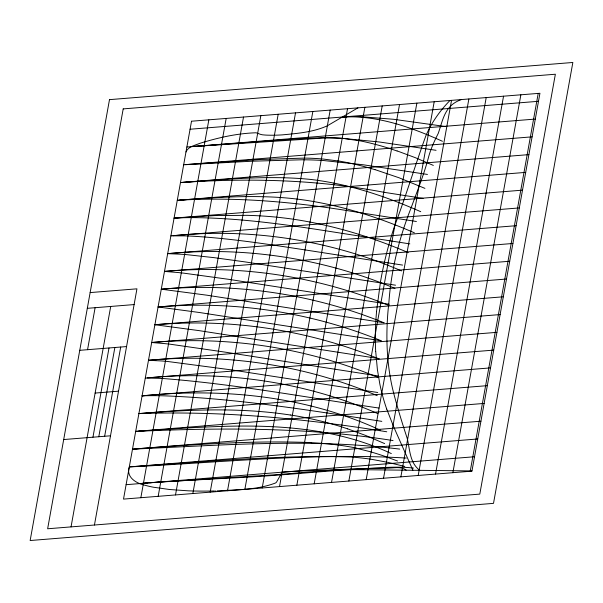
<?xml version="1.0" encoding="UTF-8"?>
<svg xmlns="http://www.w3.org/2000/svg" width="603" height="603" viewBox="0 0 603 603"><rect width="100%" height="100%" fill="white"/><g stroke="black" fill="none" stroke-linecap="round" stroke-linejoin="round"><path stroke-width="0.9" d="M376.543 311.344L380.478 281.835A781.661 489.794 -15.1 0 1 394.603 225.959C405.864 196.209 415.022 165.719 425.846 135.848C431.514 122.628 439.934 110.733 449.974 100.49M129.215 467.4C126.004 477.259 136.444 483.425 144.577 485.136A96.043 60.179 -15.1 0 0 153.494 487.224L169.549 489.508L188.324 490.827A263.006 164.8 -15.1 0 0 195.591 491.038A307.266 192.53 -15.1 0 0 212.784 490.993L213.07 490.993M87.556 349.695L95.108 307.703M71.041 526.894L110.711 306.452M92.952 437.198L109.007 347.976M98.802 436.73L114.856 347.501M104.651 436.263L120.706 347.034M94.445 525.017L136.949 288.829L90.141 292.583M140.846 497.716L208.849 119.824M158.174 496.322L226.178 118.437M175.511 494.935L243.514 117.042M192.847 493.54L260.85 115.655M210.183 492.154L278.187 114.261M227.519 490.759L295.523 112.874M244.856 489.372L312.851 111.48M262.184 487.985L330.188 110.093M279.521 486.591L347.524 108.706M296.857 485.204L364.86 107.311M314.193 483.81L382.196 105.924M331.529 482.423L399.533 104.53M348.858 481.028L416.861 103.143M366.194 479.641L434.198 101.749M383.531 478.247L451.534 100.362M400.867 476.86L468.87 98.975M418.203 475.473L486.206 97.58M435.539 474.079L503.543 96.194M452.868 472.692L520.871 94.799M470.204 471.297L538.208 93.412M185.973 151.971C188.098 146.582 194.875 145.429 199.676 143.393C217.984 137.725 236.851 133.376 256.064 132.773L259.569 134.024A15.279 9.573 -15.1 0 0 262.614 134.823L264.981 135.027A55.476 34.763 -15.1 0 0 267.385 135.155L270.739 135.23A112.904 70.747 -15.1 0 0 282.091 134.891C297.369 133.459 313.236 132.2 327.369 125.778L357.926 107.869M461.355 99.578C444.69 105.367 443.137 119.356 438.23 133.436C434.198 141.426 430.421 149.582 428.251 158.303C423.698 175.202 417.11 191.437 411.11 207.854C398.915 238.735 391 270.641 388.799 303.791A429.404 269.066 -15.1 0 0 388.068 310.417C385.588 338.788 386.817 367.717 394.234 395.312C398.078 409.701 402.465 423.932 407.115 438.072C409.987 449.227 409.475 462.652 419.711 470.287M147.652 482.943L139.971 483.583L158.499 482.023L227.527 478.194C269.413 476.347 311.156 472.224 352.981 469.353C373.167 468.644 393.473 465.735 413.522 468.071M190.066 129.238L538.502 101.296M186.87 147.011L535.298 119.07M191.573 146.635L294.596 138.946L324.746 137.537A137.461 86.139 -15.1 0 1 343.831 138.486L379.475 142.007L436.059 150.305M532.102 136.843L183.674 164.785L252.657 161.182L302.035 159.787A259.916 162.863 -15.1 0 1 323.268 160.504L363.081 164.755L427.444 174.44M185.837 164.611L259.365 159.531L304.47 158.092A186.478 116.846 -15.1 0 1 317.231 158.574A166.677 104.44 -15.1 0 1 323.54 159.086L338.117 160.978M528.906 154.617L180.47 182.558C248.353 177.9 316.763 179.415 383.742 192.259L423.133 198.387M182.641 182.385C225.424 179.483 268.516 175.066 311.336 179.506C349.288 184.066 385.86 196.405 420.736 211.691M525.703 172.383L177.274 200.332L185.912 199.834A296.329 185.679 -15.1 0 1 196.661 199.442C251.707 197.709 306.618 203.603 360.82 212.844L416.409 221.497M409.814 243.891L335.946 232.389C288.754 224.934 241.268 218.015 193.39 217.623A236.775 148.361 -15.1 0 0 174.071 218.113L215.113 215.573L247.2 215.331A312.173 195.613 -15.1 0 1 297.648 219.884C335.72 225.997 372.842 237.431 408.246 252.619M174.079 218.105L522.507 190.156M519.311 207.929L170.875 235.871L183.711 235.863A202.744 127.037 -15.1 0 1 190.073 236.067C230.06 238.17 269.654 244.494 309.188 250.546L402.585 265.094M516.108 225.703L167.679 253.644L180.418 254.195A230.06 144.155 -15.1 0 1 186.734 254.654L213.952 257.639L245.217 261.921L395.545 285.196M389.214 304.281L229.253 279.408L183.41 273.106A319.371 200.121 -15.1 0 0 177.131 272.45L164.483 271.418L512.912 243.476M384.013 322.733L207.183 295.229L161.28 289.191L509.716 261.25M87.307 308.329L134.115 304.575M158.084 306.965C233.776 300.46 310.929 312.068 381.277 340.793L199.797 312.558L158.084 306.965L506.512 279.023M379.091 358.627L198.689 330.565L154.888 324.738L503.317 296.797M377.862 375.895L224.715 352.077L170.604 344.268A267.657 167.717 -15.1 0 0 164.333 343.574L151.685 342.512L500.121 314.57M79.754 350.32L126.555 346.567M377.779 392.508L232.163 370.001L167.513 361.468A210.929 132.17 -15.1 0 0 161.212 360.941L148.489 360.285L496.917 332.343M148.489 360.285C226.14 353.034 305.404 365.184 377.207 395.658M493.721 350.117L145.293 378.058L158.084 378.292A206.618 129.464 -15.1 0 1 164.423 378.616C236.414 384.262 307.538 397.611 378.91 408.043M95.131 393.058L118.527 391.181M381.812 421.361C308.698 410.085 235.396 398.221 161.34 395.741A269.119 168.629 -15.1 0 0 142.089 395.839C222.695 387.661 306.075 395.915 380.237 430.105M142.089 395.832L490.525 367.89M386.764 431.786C304.914 418.52 221.866 410.673 138.894 413.605C189.221 409.565 240.175 407.319 290.284 415.015M138.894 413.605L487.33 385.656M484.126 403.43L135.698 431.371C221.474 427.58 308.005 427.143 393.05 440.559M138.494 431.16C222.726 425.793 312.475 416.522 391.324 453.584M63.699 439.549L110.5 435.796M480.93 421.203L132.494 449.145C221.422 445.233 311.012 438.132 399.714 449.107M134.665 448.971C193.292 444.554 252.129 440.296 310.952 442.587M477.734 438.976L129.298 466.918C221.527 462.493 313.929 452.536 406.301 458.061M126.102 484.691L474.531 456.75M179.438 200.151C222.025 196.97 265.139 193.857 307.553 200.528C344.419 206.354 380.184 217.977 414.374 232.796M173.046 235.698C250.66 227.753 329.909 240.024 401.538 270.913M164.483 271.418C240.635 264.544 318.286 276.43 388.988 305.533M161.28 289.191C236.806 282.649 313.786 294.204 383.998 322.793M154.888 324.738C230.919 318.188 308.427 329.939 379.031 358.943M151.685 342.512C228.356 335.72 306.535 347.735 377.614 377.274M133.632 466.571C205.985 461.808 278.503 454.722 351.059 457.036A208.193 130.459 -15.1 0 1 371.998 459.396L387.94 462.365L404.794 466.451M149.823 482.769L253.531 476.069C296.691 474.064 339.67 467.792 382.92 468.35A70.28 44.042 -15.1 0 0 389.674 468.056C395.093 467.845 401.538 466.488 406.158 470.129M193.081 146.514L322.507 138.125A198.967 124.678 -15.1 0 1 343.808 138.486L358.355 140.627M169.842 253.471C246.295 246.393 324.21 258.71 394.973 288.385M147.456 377.885C225.726 370.37 305.796 382.008 377.9 413.673M342.27 117.035L346.069 116.786A128.439 80.478 -15.1 0 1 359.999 116.635L393.684 119.296L445.127 126.464M343.22 116.959C377.825 115.248 411.336 127.331 442.459 141.283M217.012 490.887C236.61 489.628 257.112 490.088 275.594 482.95A5.231 3.279 -15.1 0 0 276.581 482.023L282.114 472.179L295.071 471.305L325.205 470.076L355.566 469.639L471.983 470.913M215.075 490.94L215.459 490.932M214.208 490.963L213.635 490.978M356.908 448.376L369.172 451.443A284.601 178.33 -15.1 0 1 387.314 457.225L397.565 461.039M375.051 169.631L399.194 177.825L424.934 188.37M347.637 428.839L365.674 435.464L384.639 443.597M397.143 150.916L415.158 157.609L433.338 165.41M412.897 470.204L393.653 426.751L386.719 409.053M375.722 351.549L377.403 369.669L379.837 384.073A492.071 308.329 -15.1 0 0 386.711 409.06M358.446 140.507A283.614 177.712 -15.1 0 1 397.045 151.014M375.684 351.557A665.569 417.05 -15.1 0 1 376.581 311.336M338.185 160.88A286.802 179.709 -15.1 0 1 374.976 169.707M310.907 442.692A243.898 152.83 -15.1 0 1 357.036 448.21M290.314 414.97A340.853 213.583 -15.1 0 1 347.622 428.854M109.49 99.638L30.15 540.522L493.51 503.362L572.85 62.478L109.49 99.638M123.2 108.887L47.637 528.771L479.8 494.113L555.363 74.229L123.2 108.887M191.513 121.218L123.509 499.103L471.938 471.162L539.941 93.269L191.513 121.218"/></g></svg>
